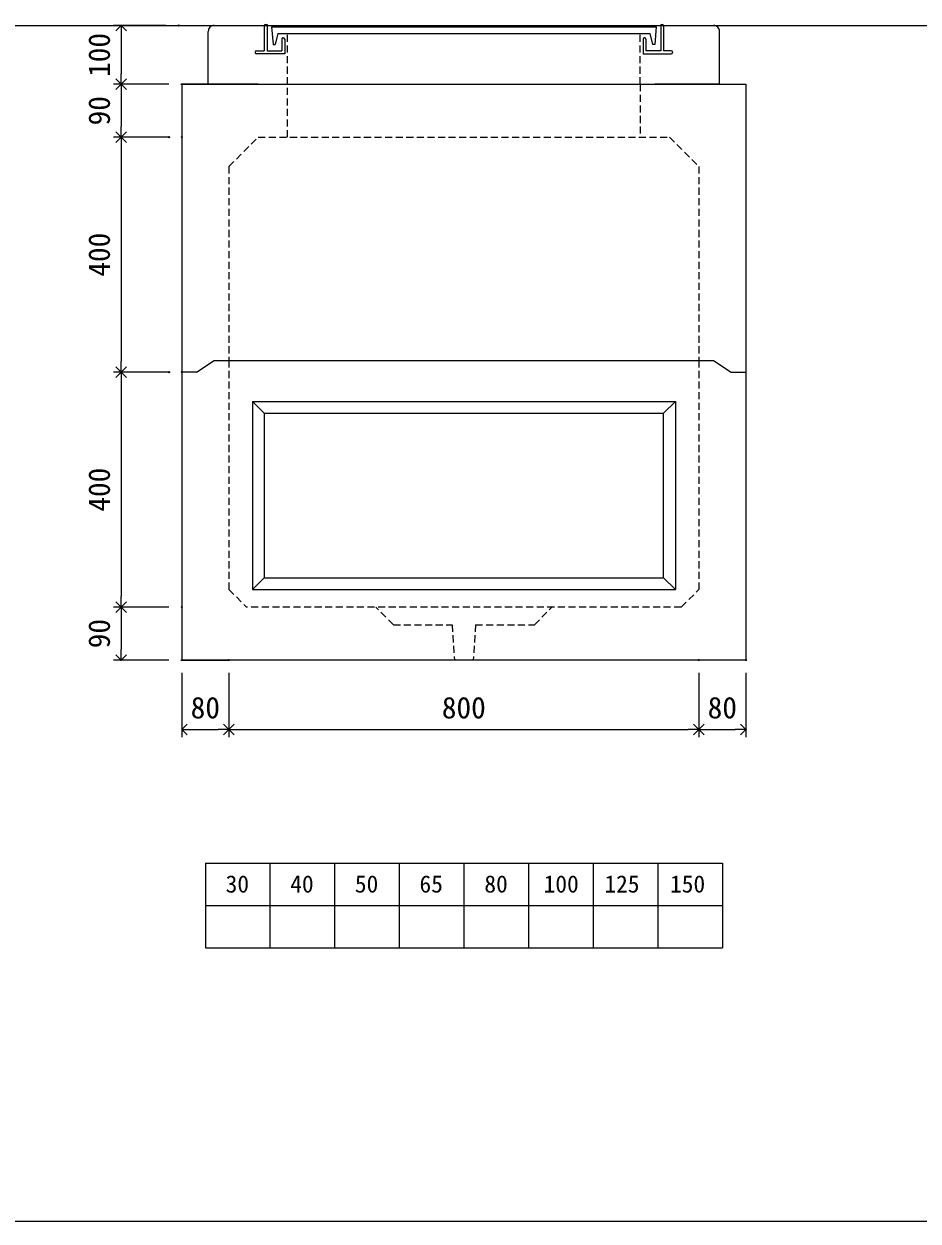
# Model space of a CAD drawing. Units: millimetres, scale not verified. Extents: x -4890 to 4890, y -2290 to 2289.
# Drawn here: x 1846 to 3368, y -1986 to 52 of the extents above; entities that cross this region are included whole.
import ezdxf
from ezdxf.enums import TextEntityAlignment as Align

# ---------------------------------------------------------------- set-up
doc = ezdxf.new("R2010")
doc.units = ezdxf.units.MM
doc.header["$LTSCALE"] = 10
doc.header["$PDMODE"] = 32
doc.header["$PDSIZE"] = 2
doc.linetypes.add('DASHED1', pattern=[1.8, 1.2, -0.6])
doc.layers.add('0-1_Defpoints', color=7, linetype='Continuous')
for name, color, linetype, lineweight in [('0-2_waku', 7, 'Continuous', 18), ('0-3_gaikei', 7, 'Continuous', 18), ('0-4_kakure', 7, 'DASHED1', 5), ('0-5_sunpou', 7, 'Continuous', 5), ('0-9_uchigawa', 6, 'Continuous', 18), ('0-B_futa', 3, 'Continuous', 18), ('0-C_GL', 4, 'Continuous', 18), ('0-E_文字１', 7, 'Continuous', 18)]:
    doc.layers.add(name, color=color, linetype=linetype, lineweight=lineweight)
doc.styles.add('ＭＳ ゴシック', font='')
doc.styles.get('ＭＳ ゴシック').set_extended_font_data('MS Gothic')

# ---------------------------------------------------------------- blocks, each defined once
blk = doc.blocks.new('_Open90')
at = {"layer": '0-5_sunpou'}
blk.add_line((0, 0), (-1, 0), dxfattribs=at)
blk.add_lwpolyline([(-0.5, 0.5), (0, 0), (-0.5, -0.5)], dxfattribs=at)
blk = doc.blocks.new('D52')
at = {"layer": '0-1_Defpoints'}
for p in [(3562.32, 1674.36), (3458.83, 1274.36), (3562.32, 1274.36)]:
    blk.add_point(p, dxfattribs=at)
at = {"layer": '0-5_sunpou'}
for p, q in [((3540.32, 1674.36), (3445.83, 1674.36)), ((3458.83, 1656.36), (3458.83, 1292.36)), ((3540.32, 1274.36), (3445.83, 1274.36))]:
    blk.add_line(p, q, dxfattribs=at)
at = {"layer": '0-5_sunpou', "xscale": 18, "yscale": 18}
for p, rotation in [((3458.83, 1674.36), 90), ((3458.83, 1274.36), 270)]:
    blk.add_blockref('_Open90', p, dxfattribs=dict(at, rotation=rotation))
at = {"layer": '0-5_sunpou', "style": 'ＭＳ ゴシック'}
blk.add_text('400', height=36.66, rotation=90, dxfattribs=at).set_placement((3450.83, 1436.86), align=Align.BOTTOM_LEFT)
blk = doc.blocks.new('D53')
at = {"layer": '0-1_Defpoints'}
for p in [(3562.32, 1274.36), (3458.83, 1184.36), (3562.32, 1184.36)]:
    blk.add_point(p, dxfattribs=at)
at = {"layer": '0-5_sunpou'}
for p, q in [((3540.32, 1274.36), (3445.83, 1274.36)), ((3458.83, 1256.36), (3458.83, 1202.36)), ((3540.32, 1184.36), (3445.83, 1184.36))]:
    blk.add_line(p, q, dxfattribs=at)
at = {"layer": '0-5_sunpou', "xscale": 18, "yscale": 18}
for p, rotation in [((3458.83, 1274.36), 90), ((3458.83, 1184.36), 270)]:
    blk.add_blockref('_Open90', p, dxfattribs=dict(at, rotation=rotation))
at = {"layer": '0-5_sunpou', "style": 'ＭＳ ゴシック'}
blk.add_text('90', height=36.66, rotation=90, dxfattribs=at).set_placement((3450.83, 1204.36), align=Align.BOTTOM_LEFT)
blk = doc.blocks.new('D54')
at = {"layer": '0-1_Defpoints'}
for p in [(3562.32, 1184.36), (3642.32, 1184.36), (3642.32, 1065.97)]:
    blk.add_point(p, dxfattribs=at)
at = {"layer": '0-5_sunpou'}
for p, q in [((3562.32, 1162.36), (3562.32, 1052.97)), ((3642.32, 1162.36), (3642.32, 1052.97)), ((3580.32, 1065.97), (3624.32, 1065.97))]:
    blk.add_line(p, q, dxfattribs=at)
at = {"layer": '0-5_sunpou', "xscale": 18, "yscale": 18, "rotation": 180}
blk.add_blockref('_Open90', (3562.32, 1065.97), dxfattribs=at)
at = {"layer": '0-5_sunpou', "xscale": 18, "yscale": 18}
blk.add_blockref('_Open90', (3642.32, 1065.97), dxfattribs=at)
at = {"layer": '0-5_sunpou', "style": 'ＭＳ ゴシック'}
blk.add_text('80', height=36.66, dxfattribs=at).set_placement((3577.32, 1073.97), align=Align.BOTTOM_LEFT)
blk = doc.blocks.new('D55')
at = {"layer": '0-1_Defpoints'}
for p in [(3642.32, 1184.36), (4442.32, 1184.36), (4442.32, 1065.97)]:
    blk.add_point(p, dxfattribs=at)
at = {"layer": '0-5_sunpou'}
for p, q in [((3642.32, 1162.36), (3642.32, 1052.97)), ((4442.32, 1162.36), (4442.32, 1052.97)), ((3660.32, 1065.97), (4424.32, 1065.97))]:
    blk.add_line(p, q, dxfattribs=at)
at = {"layer": '0-5_sunpou', "xscale": 18, "yscale": 18, "rotation": 180}
blk.add_blockref('_Open90', (3642.32, 1065.97), dxfattribs=at)
at = {"layer": '0-5_sunpou', "xscale": 18, "yscale": 18}
blk.add_blockref('_Open90', (4442.32, 1065.97), dxfattribs=at)
at = {"layer": '0-5_sunpou', "style": 'ＭＳ ゴシック'}
blk.add_text('800', height=36.66, dxfattribs=at).set_placement((4004.82, 1073.97), align=Align.BOTTOM_LEFT)
blk = doc.blocks.new('D56')
at = {"layer": '0-1_Defpoints'}
for p in [(4442.32, 1184.36), (4522.32, 1184.36), (4522.32, 1065.97)]:
    blk.add_point(p, dxfattribs=at)
at = {"layer": '0-5_sunpou'}
for p, q in [((4442.32, 1162.36), (4442.32, 1052.97)), ((4522.32, 1162.36), (4522.32, 1052.97)), ((4460.32, 1065.97), (4504.32, 1065.97))]:
    blk.add_line(p, q, dxfattribs=at)
at = {"layer": '0-5_sunpou', "xscale": 18, "yscale": 18, "rotation": 180}
blk.add_blockref('_Open90', (4442.32, 1065.97), dxfattribs=at)
at = {"layer": '0-5_sunpou', "xscale": 18, "yscale": 18}
blk.add_blockref('_Open90', (4522.32, 1065.97), dxfattribs=at)
at = {"layer": '0-5_sunpou', "style": 'ＭＳ ゴシック'}
blk.add_text('80', height=36.66, dxfattribs=at).set_placement((4457.32, 1073.97), align=Align.BOTTOM_LEFT)
blk = doc.blocks.new('D57')
at = {"layer": '0-1_Defpoints'}
for p in [(3556.77, 2264.36), (3458.83, 2164.36), (3562.32, 2164.36)]:
    blk.add_point(p, dxfattribs=at)
at = {"layer": '0-5_sunpou'}
for p, q in [((3534.77, 2264.36), (3445.83, 2264.36)), ((3458.83, 2246.36), (3458.83, 2182.36)), ((3540.32, 2164.36), (3445.83, 2164.36))]:
    blk.add_line(p, q, dxfattribs=at)
at = {"layer": '0-5_sunpou', "xscale": 18, "yscale": 18}
for p, rotation in [((3458.83, 2264.36), 90), ((3458.83, 2164.36), 270)]:
    blk.add_blockref('_Open90', p, dxfattribs=dict(at, rotation=rotation))
at = {"layer": '0-5_sunpou', "style": 'ＭＳ ゴシック'}
blk.add_text('100', height=36.66, rotation=90, dxfattribs=at).set_placement((3450.83, 2176.86), align=Align.BOTTOM_LEFT)
blk = doc.blocks.new('D58')
at = {"layer": '0-1_Defpoints'}
for p in [(3562.32, 2164.36), (3458.83, 2074.36), (3562.32, 2074.36)]:
    blk.add_point(p, dxfattribs=at)
at = {"layer": '0-5_sunpou'}
for p, q in [((3540.32, 2164.36), (3445.83, 2164.36)), ((3458.83, 2146.36), (3458.83, 2092.36)), ((3540.32, 2074.36), (3445.83, 2074.36))]:
    blk.add_line(p, q, dxfattribs=at)
at = {"layer": '0-5_sunpou', "xscale": 18, "yscale": 18}
for p, rotation in [((3458.83, 2164.36), 90), ((3458.83, 2074.36), 270)]:
    blk.add_blockref('_Open90', p, dxfattribs=dict(at, rotation=rotation))
at = {"layer": '0-5_sunpou', "style": 'ＭＳ ゴシック'}
blk.add_text('90', height=36.66, rotation=90, dxfattribs=at).set_placement((3450.83, 2094.36), align=Align.BOTTOM_LEFT)
blk = doc.blocks.new('D59')
at = {"layer": '0-1_Defpoints'}
for p in [(3540.32, 2074.36), (3458.83, 1674.36), (3540.32, 1674.36)]:
    blk.add_point(p, dxfattribs=at)
at = {"layer": '0-5_sunpou'}
for p, q in [((3518.32, 2074.36), (3445.83, 2074.36)), ((3458.83, 2056.36), (3458.83, 1692.36)), ((3518.32, 1674.36), (3445.83, 1674.36))]:
    blk.add_line(p, q, dxfattribs=at)
at = {"layer": '0-5_sunpou', "xscale": 18, "yscale": 18}
for p, rotation in [((3458.83, 2074.36), 90), ((3458.83, 1674.36), 270)]:
    blk.add_blockref('_Open90', p, dxfattribs=dict(at, rotation=rotation))
at = {"layer": '0-5_sunpou', "style": 'ＭＳ ゴシック'}
blk.add_text('400', height=36.66, rotation=90, dxfattribs=at).set_placement((3450.83, 1836.86), align=Align.BOTTOM_LEFT)

msp = doc.modelspace()

# ---------------------------------------------------------------- linework, layer by layer
at = {"layer": '0-2_waku'}
for p, q in [((2154.94, -1376.57), (2154.94, -1520.57)), ((2154.94, -1376.57), (2154.94, -1520.57)), ((2154.94, -1376.57), (2154.94, -1520.57)), ((2154.94, -1376.57), (2154.94, -1520.57)), ((2154.94, -1376.57), (3034.94, -1376.57)), ((2264.94, -1376.57), (2264.94, -1520.57)), ((2374.94, -1376.57), (2374.94, -1520.57)), ((2374.94, -1376.57), (2374.94, -1520.57)), ((2484.94, -1376.57), (2484.94, -1520.57)), ((2594.94, -1376.57), (2594.94, -1520.57)), ((2704.94, -1376.57), (2704.94, -1520.57)), ((2814.94, -1376.57), (2814.94, -1520.57)), ((2924.94, -1376.57), (2924.94, -1520.57)), ((3034.94, -1376.57), (3034.94, -1520.57)), ((2154.94, -1448.57), (3034.94, -1448.57)), ((2154.94, -1520.57), (3034.94, -1520.57)), ((-1230.06, -1985.57), (4889.94, -1985.57))]:
    msp.add_line(p, q, dxfattribs=at)
msp.add_lwpolyline([(-1230.06, 2289.43), (-1230.06, -1985.57), (4889.94, -1985.57)], dxfattribs=at)
at = {"layer": '0-3_gaikei'}
for p, q in [((2169.94, 49.43), (2254.94, 49.43)), ((2934.94, 49.43), (3019.94, 49.43)), ((2159.94, -50.57), (2159.94, 39.43)), ((3029.94, -50.57), (3029.94, 39.43)), ((2159.94, -50.57), (2269.94, -50.57)), ((2194.94, -50.57), (2994.94, -50.57)), ((3029.94, -50.57), (2919.94, -50.57)), ((2139.94, -540.57), (2169.94, -520.57)), ((2139.94, -540.57), (2169.94, -520.57)), ((2139.94, -540.57), (2169.94, -520.57)), ((2139.94, -540.57), (2169.94, -520.57)), ((2169.94, -520.57), (3019.94, -520.57)), ((3019.94, -520.57), (3049.94, -540.57)), ((3019.94, -520.57), (3049.94, -540.57)), ((3019.94, -520.57), (3049.94, -540.57)), ((3019.94, -520.57), (3049.94, -540.57)), ((2139.94, -540.57), (2114.94, -540.57)), ((2139.94, -540.57), (2114.94, -540.57)), ((2139.94, -540.57), (2114.94, -540.57)), ((2139.94, -540.57), (2114.94, -540.57)), ((3049.94, -540.57), (3074.94, -540.57)), ((3049.94, -540.57), (3074.94, -540.57)), ((3049.94, -540.57), (3074.94, -540.57)), ((3049.94, -540.57), (3074.94, -540.57)), ((3074.94, -1030.57), (2114.94, -1030.57)), ((2114.94, -1030.57), (2194.94, -1030.57))]:
    msp.add_line(p, q, dxfattribs=at)
for points in [[(2244.94, -50.57), (2114.94, -50.57), (3074.94, -50.57)], [(2114.94, -50.57), (2114.94, -540.57), (2114.94, -1030.57)], [(3074.94, -50.57), (3074.94, -540.57), (3074.94, -1030.57)]]:
    msp.add_lwpolyline(points, dxfattribs=at)
for centre, radius, start, end in [((2169.36, 40.01), 9.44, 86.47383, 183.52617), ((3020.27, 39.76), 9.68, 358.04251, 91.95749)]:
    msp.add_arc(centre, radius, start, end, dxfattribs=at)
at = {"layer": '0-4_kakure'}
for p, q in [((2294.94, -50.57), (2294.94, 35.93)), ((2894.94, -50.57), (2894.94, 35.93)), ((2294.94, -140.57), (2294.94, -50.57)), ((2894.94, -50.57), (2894.94, -140.57)), ((2194.94, -190.57), (2244.94, -140.57)), ((2244.94, -140.57), (2944.94, -140.57)), ((2244.94, -140.57), (2944.94, -140.57)), ((2244.94, -140.57), (2944.94, -140.57)), ((2944.94, -140.57), (2994.94, -190.57)), ((2194.94, -190.57), (2194.94, -520.57)), ((2994.94, -190.57), (2994.94, -520.57)), ((2194.94, -520.57), (2194.94, -910.57)), ((2994.94, -520.57), (2994.94, -910.57)), ((2194.94, -910.57), (2224.94, -940.57)), ((2964.94, -940.57), (2994.94, -910.57)), ((2964.94, -940.57), (2224.94, -940.57)), ((2474.94, -970.57), (2444.94, -940.57)), ((2474.94, -970.57), (2444.94, -940.57)), ((2714.94, -970.57), (2744.94, -940.57)), ((2714.94, -970.57), (2744.94, -940.57)), ((2474.94, -970.57), (2574.94, -970.57)), ((2474.94, -970.57), (2574.94, -970.57)), ((2574.94, -970.57), (2578.94, -1030.57)), ((2614.94, -970.57), (2610.94, -1030.57)), ((2614.94, -970.57), (2714.94, -970.57))]:
    msp.add_line(p, q, dxfattribs=at)
at = {"layer": '0-9_uchigawa'}
for p, q in [((2234.94, -590.57), (2254.94, -610.57)), ((2234.94, -590.57), (2234.94, -890.57)), ((2234.94, -590.57), (2954.94, -590.57)), ((2234.94, -590.57), (2234.94, -910.5)), ((2234.94, -590.57), (2254.94, -610.57)), ((2954.94, -590.57), (2934.94, -610.57)), ((2954.94, -590.57), (2954.94, -910.5)), ((2254.94, -610.57), (2254.94, -870.57)), ((2254.94, -610.57), (2254.94, -870.57)), ((2254.94, -610.57), (2254.94, -870.57)), ((2254.94, -610.57), (2254.94, -870.57)), ((2254.94, -610.57), (2254.94, -890.5)), ((2934.94, -890.5), (2934.94, -610.57)), ((2234.94, -910.5), (2254.94, -890.5)), ((2254.94, -890.5), (2934.94, -890.5)), ((2954.94, -910.5), (2934.94, -890.5)), ((2234.94, -910.5), (2954.94, -910.5)), ((2254.94, -910.5), (2954.94, -910.5))]:
    msp.add_line(p, q, dxfattribs=at)
for points in [[(2234.94, -590.57), (2254.94, -610.57), (2254.94, -870.57)], [(2234.94, -590.57), (2254.94, -610.57), (2934.94, -610.57)]]:
    msp.add_lwpolyline(points, dxfattribs=at)
at = {"layer": '0-B_futa'}
for p, q in [((2254.94, 49.43), (2254.94, 6.43)), ((2256.94, 51.43), (2259.94, 51.43)), ((2259.94, 51.43), (2259.94, 6.43)), ((2267.75, 46.93), (2922.08, 46.93)), ((2267.75, 46.93), (2270.24, 16.93)), ((2922.08, 46.93), (2919.83, 16.93)), ((2929.94, 51.43), (2929.94, 6.43)), ((2929.94, 51.43), (2932.94, 51.43)), ((2934.94, 49.43), (2934.94, 6.43)), ((2278.27, 35.93), (2273.95, 16.93)), ((2278.27, 35.93), (2911.61, 35.93)), ((2284.94, 26.43), (2284.94, 6.43)), ((2286.94, 28.43), (2287.94, 28.43)), ((2289.94, 26.43), (2289.94, 1.43)), ((2899.94, 26.43), (2899.94, 1.43)), ((2902.94, 28.43), (2901.94, 28.43)), ((2904.94, 26.43), (2904.94, 6.43)), ((2911.61, 35.93), (2915.93, 16.93)), ((2239.94, 4.43), (2239.94, 3.43)), ((2241.94, 6.43), (2254.94, 6.43)), ((2289.94, 1.43), (2241.94, 1.43)), ((2259.94, 6.43), (2284.94, 6.43)), ((2270.24, 16.93), (2273.95, 16.93)), ((2899.94, 1.43), (2947.94, 1.43)), ((2929.94, 6.43), (2904.94, 6.43)), ((2919.83, 16.93), (2915.93, 16.93)), ((2947.94, 6.43), (2934.94, 6.43)), ((2949.94, 4.43), (2949.94, 3.43))]:
    msp.add_line(p, q, dxfattribs=at)
for centre, start, end in [((2256.94, 49.43), 90, 180), ((2932.94, 49.43), 0, 90), ((2286.94, 26.43), 90, 180), ((2287.94, 26.43), 0, 90), ((2901.94, 26.43), 90, 180), ((2902.94, 26.43), 0, 90), ((2241.94, 4.43), 90, 180), ((2241.94, 3.43), 180, 270), ((2947.94, 4.43), 0, 90), ((2947.94, 3.43), 270, 0)]:
    msp.add_arc(centre, 2, start, end, dxfattribs=at)
at = {"layer": '0-C_GL'}
msp.add_line((-1230.06, 49.43), (4889.94, 49.43), dxfattribs=at)

# ---------------------------------------------------------------- block references
at = {"layer": '0-5_sunpou'}
for name in ['D57', 'D58', 'D59', 'D52', 'D53', 'D54', 'D55', 'D56']:
    msp.add_blockref(name, (-1447.37, -2214.93), dxfattribs=at)

# ---------------------------------------------------------------- texts
at = {"layer": '0-E_文字１', "style": 'ＭＳ ゴシック'}
for s, p in [('30', (2189.39, -1435.22)), ('40', (2299.39, -1435.22)), ('50', (2409.39, -1435.22)), ('65', (2519.39, -1435.22)), ('80', (2629.8, -1435.22)), ('100', (2730.67, -1435.22)), ('125', (2834.06, -1435.22)), ('150', (2945.82, -1435.22))]:
    msp.add_text(s, height=29.33, dxfattribs=at).set_placement(p, align=Align.BOTTOM_LEFT)

doc.saveas('drawing.dxf')
